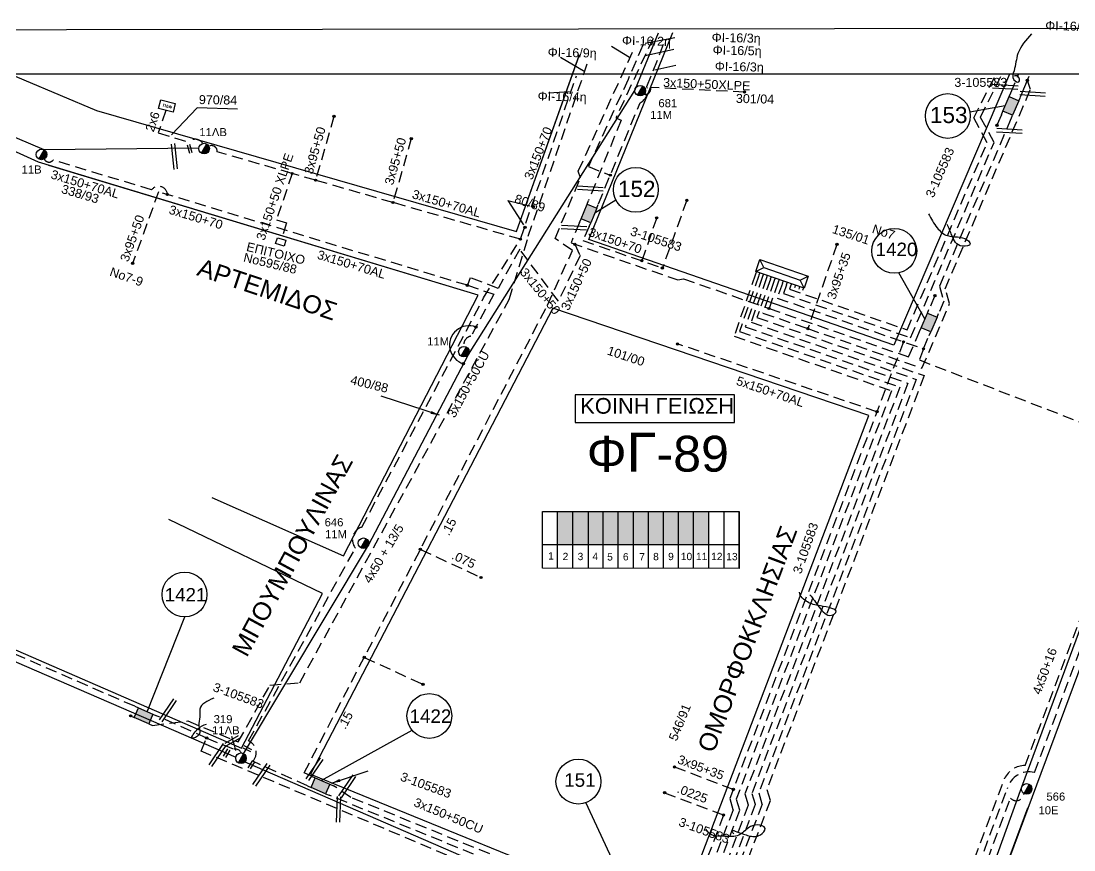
# Model space of a CAD drawing. Header units: millimetres. Extents: x -2590 to -1162, y 240 to 778.
# Drawn here: x -1652.4 to -1534.9, y 671.7 to 764.1 of the extents above; entities that cross this region are included whole.
import ezdxf
from ezdxf.enums import TextEntityAlignment as Align
from ezdxf.lldxf.tags import DXFTag

# ---------------------------------------------------------------- set-up
doc = ezdxf.new("R2010")
doc.units = ezdxf.units.MM
doc.linetypes.add('DASHED', pattern=[19.05, 12.7, -6.35])
for name, color, linetype in [('2x6', 7, 'SYN_LINE'), ('3x150+50', 7, 'Continuous'), ('3x150+50 XLPE', 7, 'SYN_LINE'), ('3x150+70', 7, 'Continuous'), ('3x95+35', 7, 'Continuous'), ('3x95+50', 7, 'Continuous'), ('4x50 + 13_5', 7, 'SYN_LINE'), ('4x50+16', 7, 'Continuous'), ('5x150+70AL', 7, 'Continuous'), ('Link Box 4 Διευθύνσεων', 7, 'Continuous'), ('Pillar OTE', 7, 'Continuous'), ('Pillar Δημοτικού Φωτισμού', 7, 'Continuous'), ('TEXT ΚΑΛΩΔΙΩΝ', 7, 'Continuous'), ('Άγνωστα', 7, 'Continuous'), ('ΑΓΝΩΣΤΟ ΥΠΟΓΕΙΟ ΚΑΛΩΔΙΟ', 7, 'DASHED'), ('Γυμνά εναέρια ΧΤ (3Φ) 4x50AL', 7, 'Continuous'), ('Επιγραφές - Σχήματα', 7, 'Continuous'), ('Επιτοίχιο Κουτί', 7, 'Continuous'), ('Καλώδια ΧΤ   3x150AL+50CU', 7, 'DASHED'), ('Μηχανική τομή', 7, 'Continuous'), ('ΠΙΝΑΚΙΔΑ', 7, 'Continuous'), ('Στύλος ΦΜ', 7, 'Continuous'), ('Στύλος ΦΜ @ 1', 7, 'Continuous'), ('Συνδέσεις', 7, 'Continuous'), ('Τομή', 7, 'Continuous'), ('ΥΠΟΒΑΘΡΟ ΔΕΗ', 7, 'Continuous'), ('Υποσταθμός πόλεως', 7, 'Continuous'), ('Υπόβαθρο ΔΕΗ', 7, 'Continuous'), ('Υπόγεια Καλώδια Δικτύου ΧΤ   .075', 7, 'DASHED'), ('Υπόγεια Καλώδια Δικτύου ΧΤ   .15', 7, 'DASHED'), ('Υπόγεια καλώδια Παροχών ΧΤ   .0225', 7, 'DASHED'), ('ΦΥΣΙΚΟ ΑΕΡΙΟ', 7, 'NATURAL_GAS_SUPPLY')]:
    doc.layers.add(name, color=color, linetype=linetype)
doc.styles.add('arial', font='ARIAL.TTF')
doc.styles.get("Standard").update_dxf_attribs({"font": 'ARIAL.TTF'})
tags = doc.linetypes.add('NATURAL_GAS_SUPPLY', pattern='A,12.7,-5.08,["ΦΑ",Standard,S=2.54,R=0,X=-2.54,Y=-1.27],-5.08', length=22.86).pattern_tags.tags
tags[6] = DXFTag(74, 10)
doc.linetypes.add('SYN_LINE', pattern='A,0.5,-0.0001,["/\\/\\/\\/",Standard,S=0.1,R=0,X=0,Y=-0.05],-0.25', length=0.7501)
doc.dimstyles.new('ISO-25', dxfattribs={"dimtxt": 2.5, "dimasz": 2.5, "dimexe": 1.25, "dimexo": 0.625, "dimtad": 1, "dimtxsty": 'Standard', "dimcen": 2.5, "dimadec": 0, "dimazin": 0, "dimtfac": 1, "dimtmove": 0, "dimatfit": 3, "dimfxl": 1, "dimarcsym": 0})

# ---------------------------------------------------------------- blocks, each defined once
blk = doc.blocks.new('ΥΠΑΡΧΩΝ ΤΣΙΜΕΝΤΕΝΙΟΣ ΣΤΥΛΟΣ')
at = {"layer": 'Στύλος ΦΜ'}
blk.add_hatch(color=256, dxfattribs=at).paths.add_polyline_path([(-1.29, -2.28, 0.574793), (2.62, 0, 0.268822), (1.3, 2.27)])
blk.add_line((-1.29, -2.28), (1.3, 2.27), dxfattribs=at)
blk.add_circle((0, 0), 2.62, dxfattribs=at)
at = {"layer": 'Στύλος ΦΜ', "flags": 4}
for tag, p in [('ΑΡΙΘΜΟΣ', (-4.68, 8.05)), ('ΤΥΠΟΣ', (-4.91, 3.03))]:
    blk.add_attdef(tag, p, '', height=4, dxfattribs=at)
blk = doc.blocks.new('ΥΠΟΣΤΑΘΜΟΣ ΠΟΛΕΩΣ 13 ΑΝΑΧΩΡΗΣΕΩΝ')
at = {"layer": 'Υποσταθμός πόλεως', "ltscale": 40}
for p, q in [((-11.12, -2.82), (-11.12, -4)), ((-9.53, -2.82), (-9.53, -4)), ((-7.77, -2.82), (-7.77, -4)), ((-5.99, -2.82), (-5.99, -4)), ((-4.14, -2.82), (-4.14, -4)), ((-2.3, -2.82), (-2.3, -4)), ((-0.43, -2.82), (-0.43, -4)), ((1.54, -2.82), (1.54, -4)), ((3.43, -2.82), (3.43, -4)), ((5.39, -2.82), (5.39, -4)), ((7.32, -2.82), (7.32, -4)), ((9.32, -2.82), (9.32, -4)), ((11.11, -2.82), (11.11, -4))]:
    blk.add_line(p, q, dxfattribs=at)
blk.add_lwpolyline([(-11.43, 2.82), (11.43, 2.82), (11.43, -2.82), (-11.43, -2.82)], close=True, dxfattribs=at)
for points in [[(-8.62, 0), (-11.43, 2.82)], [(-11.43, -2.82), (-8.62, 0)], [(-8.62, 0), (8.62, 0)], [(8.62, 0), (11.43, 2.82)], [(11.43, -2.82), (8.62, 0)]]:
    blk.add_lwpolyline(points, dxfattribs=at)
at = {"layer": 'Υποσταθμός πόλεως', "linetype": 'SYN_LINE', "ltscale": 40, "flags": 1}
for tag, p in [('ΜΕΤΑΣΧΗΜΑΤΙΣΜΟΣ', (12.22, 1.68)), ('ΙΣΧΥΣ', (12.2, -1.11)), ('ΑΡΙΘΜΟΣ', (12.32, -3.83))]:
    blk.add_attdef(tag, p, '', height=1.8, dxfattribs=at)
blk = doc.blocks.new('LINK BOX 4 ΑΝΑΧΩΡΗΣΕΩΝ')
at = {"layer": 'Link Box 4 Διευθύνσεων', "ltscale": 40}
blk.add_hatch(color=256, dxfattribs=at).paths.add_polyline_path([(-3.54, 0), (-3.54, -4.67), (3.54, -4.67), (3.54, 0)])
for p, q in [((-3.54, 0), (-5.33, 0)), ((5.33, 0), (3.54, 0)), ((-3.54, -4.67), (-5.33, -4.67)), ((5.33, -4.67), (3.54, -4.67))]:
    blk.add_line(p, q, dxfattribs=at)
blk.add_lwpolyline([(-3.54, -4.67), (-3.54, 0), (3.54, 0), (3.54, -4.67)], close=True, dxfattribs=at)
blk = doc.blocks.new('_ΣΥΝΔΕΣΗ')
at = {"layer": 'Συνδέσεις', "linetype": 'SYN_LINE', "ltscale": 40}
blk.add_hatch(color=256, dxfattribs=at).paths.add_polyline_path([(0.5, -0.01, 1), (-0.5, -0.01, 1)])
at = {"layer": 'Συνδέσεις'}
blk.add_circle((0, -0.01), 0.5, dxfattribs=at)
blk = doc.blocks.new('ΕΠΙΤΟΙΧΙΟ ΚΟΥΤΙ')
at = {"layer": 'Επιτοίχιο Κουτί', "ltscale": 40}
blk.add_lwpolyline([(-2.06, 1.35), (1.86, 1.35), (1.86, -1.39), (-2.06, -1.39)], close=True, dxfattribs=at)
blk = doc.blocks.new('PILLAR ΔΗΜΟΤΙΚΟΥ ΦΩΤΙΣΜΟΥ')
at = {"layer": 'Pillar Δημοτικού Φωτισμού', "ltscale": 40}
for p, q in [((-3.64, 2), (3.07, 2)), ((-3.64, -2), (-3.64, 2)), ((3.07, 2), (3.07, -2)), ((3.07, -2), (-3.64, -2))]:
    blk.add_line(p, q, dxfattribs=at)
at = {"layer": 'Pillar Δημοτικού Φωτισμού', "insert": (-2.13, 0.69), "char_height": 1.3575, "width": 109.961, "attachment_point": 1}
blk.add_mtext('{\\fArial|b1|i0|c161|p34;ΠΔΦ}', dxfattribs=at)
blk = doc.blocks.new('ΤΟΜΗ')
at = {"layer": 'Τομή', "ltscale": 40}
for p, q in [((-0.03, -1.92), (-11.4, -1.92)), ((-0.03, -3.42), (-11.4, -3.42))]:
    blk.add_line(p, q, dxfattribs=at)
blk = doc.blocks.new('ΜΗΧΑΝΙΚΗ ΤΟΜΗ')
at = {"layer": 'Μηχανική τομή', "ltscale": 40}
for p, q in [((0, 0.76), (-3.79, 0.76)), ((0, -0.34), (-3.79, -0.34))]:
    blk.add_line(p, q, dxfattribs=at)
blk = doc.blocks.new('τομή_')
at = {"layer": 'Επιγραφές - Σχήματα'}
for p, q in [((-1.29, -0.22), (0.13, 0.75)), ((-1.08, -0.46), (0.34, 0.51)), ((-0.66, 0.62), (-0.29, -0.37))]:
    blk.add_line(p, q, dxfattribs=at)

msp = doc.modelspace()

# ---------------------------------------------------------------- hatches: boundary and pattern name
at = {"layer": 'Καλώδια ΧΤ   3x150AL+50CU', "lineweight": -3, "ltscale": 0.2}
h = msp.add_hatch(color=6, dxfattribs=at)
h.dxf.hatch_style = 1
h.paths.add_polyline_path([(-1590.78, 709.42), (-1592.5, 709.42), (-1592.5, 705.74), (-1590.78, 705.73)])
h = msp.add_hatch(color=1, dxfattribs=at)
h.dxf.hatch_style = 1
h.paths.add_polyline_path([(-1590.78, 705.73), (-1589.06, 705.73), (-1589.06, 709.42), (-1590.78, 709.42)])
h = msp.add_hatch(color=62, dxfattribs=at)
h.dxf.hatch_style = 1
h.paths.add_polyline_path([(-1587.42, 709.42), (-1589.06, 709.42), (-1589.06, 705.73), (-1587.42, 705.73)])
h = msp.add_hatch(color=2, dxfattribs=at)
h.dxf.hatch_style = 1
h.paths.add_polyline_path([(-1587.42, 705.73), (-1585.72, 705.73), (-1585.72, 709.42), (-1587.42, 709.42)])
h = msp.add_hatch(color=30, dxfattribs=at)
h.dxf.hatch_style = 1
h.paths.add_polyline_path([(-1585.72, 705.73), (-1584.02, 705.73), (-1584.02, 709.42), (-1585.72, 709.42)])
h = msp.add_hatch(color=5, dxfattribs=at)
h.dxf.hatch_style = 1
h.paths.add_polyline_path([(-1582.36, 705.73), (-1582.36, 709.42), (-1584.02, 709.42), (-1584.02, 705.73)])
h = msp.add_hatch(color=151, dxfattribs=at)
h.dxf.hatch_style = 1
h.paths.add_polyline_path([(-1580.66, 709.42), (-1582.36, 709.42), (-1582.36, 705.73), (-1580.66, 705.72)])
h = msp.add_hatch(color=173, dxfattribs=at)
h.dxf.hatch_style = 1
h.paths.add_polyline_path([(-1578.97, 709.41), (-1580.66, 709.41), (-1580.66, 705.72), (-1578.97, 705.72)])
h = msp.add_hatch(color=85, dxfattribs=at)
h.dxf.hatch_style = 1
h.paths.add_polyline_path([(-1577.3, 709.41), (-1578.99, 709.41), (-1578.99, 705.72), (-1577.3, 705.72)])
h = msp.add_hatch(color=27, dxfattribs=at)
h.dxf.hatch_style = 1
h.paths.add_polyline_path([(-1575.61, 709.41), (-1577.31, 709.41), (-1577.31, 705.72), (-1575.61, 705.72)])

# ---------------------------------------------------------------- linework, layer by layer
at = {"layer": '2x6', "color": 30, "linetype": 'DASHED', "lineweight": -3, "ltscale": 0.1}
msp.add_lwpolyline([(-1636.22, 754.16), (-1637.05, 751.65), (-1633.65, 750.61, -0.510777), (-1632.09, 750.47, 21.55389)], format="xyb", dxfattribs=at)
at = {"layer": '3x150+50', "color": 133, "linetype": 'DASHED', "lineweight": -3, "ltscale": 0.1}
msp.add_lwpolyline([(-1637.7, 685.56), (-1633.75, 686.05), (-1628.14, 683.71), (-1624.59, 690.04), (-1621.26, 690.31), (-1597.88, 733.08), (-1595.76, 740.12), (-1589.18, 759.37)], dxfattribs=at)
at = {"layer": '3x150+50', "color": 6, "linetype": 'DASHED', "lineweight": -3, "ltscale": 0.1}
msp.add_lwpolyline([(-1590.57, 739.23), (-1589.99, 737.98), (-1592.4, 732.87), (-1596.71, 738.67), (-1599.14, 734.31), (-1602.25, 735.49), (-1602.56, 734.65)], dxfattribs=at)
at = {"layer": '3x150+50', "color": 1, "linetype": 'DASHED', "lineweight": -3, "ltscale": 0.1}
msp.add_lwpolyline([(-1570.03, 735.76), (-1572.2, 729.5), (-1554.31, 723.3), (-1571.58, 677.92), (-1571.21, 676.66), (-1578.29, 658.07), (-1587.18, 661.86), (-1587.46, 662.69), (-1589.48, 663.46, -0.201614), (-1590.8, 665.15), (-1632.27, 682.69), (-1632.27, 682.69), (-1631.64, 684.15), (-1637.24, 686.63)], format="xyb", dxfattribs=at)
at = {"layer": '3x150+50 XLPE', "color": 6, "linetype": 'DASHED', "lineweight": -3, "ltscale": 0.1}
msp.add_lwpolyline([(-1571.63, 756.21), (-1582.11, 756.71, -0.554984), (-1582.84, 755.97, 18.142772)], format="xyb", dxfattribs=at)
at = {"layer": '3x150+50 XLPE', "color": 30, "linetype": 'DASHED', "lineweight": -3, "ltscale": 0.1}
msp.add_lwpolyline([(-1622.11, 747.13), (-1623.87, 741.95), (-1622.74, 741.61), (-1623.28, 739.82)], dxfattribs=at)
at = {"layer": '3x150+70', "color": 30, "linetype": 'DASHED', "lineweight": -3, "ltscale": 0.1}
for points in [[(-1596.64, 739.79), (-1590.4, 758.03)], [(-1619.5, 746.37), (-1622.11, 747.13)], [(-1610.87, 743.89), (-1619.5, 746.37)], [(-1596.64, 739.79), (-1610.87, 743.89)]]:
    msp.add_lwpolyline(points, dxfattribs=at)
for points in [[(-1622.11, 747.13), (-1630.47, 749.53, 0.580002), (-1631.41, 750.17)], [(-1620.41, 678.82), (-1626.51, 681.55, 0.51447), (-1626.98, 683.83), (-1615.06, 705.34, -0.533242), (-1614.32, 707.68), (-1600.75, 733.24), (-1596.64, 739.79)]]:
    msp.add_lwpolyline(points, format="xyb", dxfattribs=at)
at = {"layer": '3x150+70', "color": 6, "linetype": 'DASHED', "lineweight": -3, "ltscale": 0.1}
for points in [[(-1636.03, 744.78, 0.695143), (-1637.79, 745.3), (-1648.79, 748.62, -0.58505), (-1649.77, 748.75)], [(-1602.56, 734.65), (-1599.61, 733.67), (-1602.16, 728.97, 0.464943), (-1602.91, 727.84, 3.874939)]]:
    msp.add_lwpolyline(points, format="xyb", dxfattribs=at)
for points in [[(-1602.56, 734.65), (-1637.03, 745.08)], [(-1588.96, 741.22), (-1589.67, 739.66), (-1580.79, 736.58)]]:
    msp.add_lwpolyline(points, dxfattribs=at)
at = {"layer": '3x95+35', "color": 173, "linetype": 'DASHED', "lineweight": -3, "ltscale": 0.1}
msp.add_lwpolyline([(-1561.32, 739.22), (-1564.57, 729.82)], dxfattribs=at)
at = {"layer": '3x95+35', "color": 151, "linetype": 'DASHED', "lineweight": -3, "ltscale": 0.1}
msp.add_lwpolyline([(-1579.45, 680.93), (-1572.88, 678.43)], dxfattribs=at)
at = {"layer": '3x95+50', "color": 30, "linetype": 'DASHED', "lineweight": -3, "ltscale": 0.1}
for points in [[(-1617.45, 753.49), (-1619.5, 746.37)], [(-1608.82, 751.01), (-1610.87, 743.89)]]:
    msp.add_lwpolyline(points, dxfattribs=at)
at = {"layer": '3x95+50', "color": 6, "linetype": 'DASHED', "lineweight": -3, "ltscale": 0.1}
msp.add_lwpolyline([(-1637.03, 745.08), (-1639.91, 737.1), (-1639.91, 737.1)], dxfattribs=at)
at = {"layer": '4x50 + 13_5', "color": 6, "linetype": 'Continuous', "lineweight": -3}
for points in [[(-1583.87, 756.4), (-1581.22, 762.81)], [(-1627.53, 682.4), (-1613.61, 705.65), (-1602.45, 726.93), (-1583.87, 756.4)]]:
    msp.add_lwpolyline(points, dxfattribs=at)
at = {"layer": '4x50+16', "color": 5, "lineweight": -3}
msp.add_lwpolyline([(-1632.52, 749.94), (-1649.78, 749.76), (-1674.61, 760.29)], dxfattribs=at)
at = {"layer": '4x50+16', "color": 133, "lineweight": -3}
msp.add_lwpolyline([(-1735.71, 728.75), (-1702.19, 713.91), (-1668.18, 699.23), (-1628.39, 682.03)], dxfattribs=at)
at = {"layer": '4x50+16', "color": 2, "lineweight": -3, "ltscale": 0.1}
msp.add_lwpolyline([(-1549.93, 653.1), (-1540.7, 678.69), (-1527.28, 714.93)], dxfattribs=at)
at = {"layer": '5x150+70AL', "color": 151, "linetype": 'DASHED', "lineweight": -3, "ltscale": 0.1}
msp.add_lwpolyline([(-1556.86, 720.54), (-1579.11, 728.11)], dxfattribs=at)
at = {"layer": 'Pillar OTE', "lineweight": -3, "ltscale": 40}
for points in [[(-1594.17, 703.1), (-1594.17, 709.42), (-1572.22, 709.41), (-1572.23, 703.07), (-1594.17, 703.1)], [(-1592.5, 703.09), (-1592.5, 709.42)], [(-1590.78, 703.09), (-1590.78, 709.42)], [(-1589.06, 703.09), (-1589.06, 709.42)], [(-1587.42, 703.09), (-1587.42, 709.42)], [(-1585.72, 703.09), (-1585.72, 709.42)], [(-1584.02, 703.09), (-1584.02, 709.42)], [(-1582.36, 703.08), (-1582.36, 709.42)], [(-1580.66, 703.08), (-1580.66, 709.42)], [(-1578.99, 703.08), (-1578.99, 709.41)], [(-1577.31, 703.08), (-1577.31, 709.41)], [(-1575.61, 703.08), (-1575.61, 709.41)], [(-1573.92, 703.08), (-1573.92, 709.41)], [(-1572.23, 703.07), (-1572.22, 709.41)], [(-1594.17, 705.74), (-1572.23, 705.72)]]:
    msp.add_lwpolyline(points, dxfattribs=at)
at = {"layer": 'ΑΓΝΩΣΤΟ ΥΠΟΓΕΙΟ ΚΑΛΩΔΙΟ', "color": 151, "lineweight": -3, "ltscale": 0.1}
for points in [[(-1582.99, 761.43), (-1584.62, 757.62), (-1589.06, 747.9), (-1586.61, 746.94)], [(-1541.9, 753.21), (-1549.89, 734.54), (-1549.39, 732.88), (-1549.98, 731.5)], [(-1567.41, 734.86), (-1567.98, 733.23), (-1551.66, 727.57), (-1551.03, 729.05)], [(-1550.39, 733.5), (-1551.05, 731.96)], [(-1553.9, 728.34), (-1573.28, 677.39), (-1572.91, 676.14), (-1578.27, 662.05), (-1580.22, 660.47), (-1582.25, 661.35)], [(-1573.98, 675.55), (-1578.9, 662.6), (-1615.55, 677.53), (-1617.5, 678.83)]]:
    msp.add_lwpolyline(points, dxfattribs=at)
at = {"layer": 'ΑΓΝΩΣΤΟ ΥΠΟΓΕΙΟ ΚΑΛΩΔΙΟ', "color": 173, "lineweight": -3, "ltscale": 0.1}
for points in [[(-1581.84, 762.18), (-1585.99, 753.34), (-1585.41, 753.06), (-1589.03, 744.13)], [(-1564.57, 729.82), (-1551.83, 725.4), (-1548.74, 732.61), (-1549.24, 734.26), (-1539.72, 756.51), (-1540.06, 757.5)], [(-1568.32, 735.17), (-1569.57, 731.56), (-1564.57, 729.82)]]:
    msp.add_lwpolyline(points, dxfattribs=at)
at = {"layer": 'ΑΓΝΩΣΤΟ ΥΠΟΓΕΙΟ ΚΑΛΩΔΙΟ', "color": 151, "lineweight": -3, "ltscale": 0.1}
for points in [[(-1587.93, 743.73), (-1583.29, 755.02, 0.376354), (-1582.52, 756.82), (-1580.52, 761.92)], [(-1551.66, 727.57), (-1552.12, 726.33), (-1530.22, 717.86, 0.250895), (-1526.3, 712.9), (-1524.55, 712.2)]]:
    msp.add_lwpolyline(points, format="xyb", dxfattribs=at)
at = {"layer": 'ΑΓΝΩΣΤΟ ΥΠΟΓΕΙΟ ΚΑΛΩΔΙΟ', "color": 27, "lineweight": -3, "ltscale": 0.1}
msp.add_lwpolyline([(-1566.96, 734.7), (-1567.3, 733.73), (-1553.1, 728.81), (-1543.78, 750.58), (-1545.3, 753.41), (-1542.89, 758.19)], dxfattribs=at)
at = {"layer": 'ΑΓΝΩΣΤΟ ΥΠΟΓΕΙΟ ΚΑΛΩΔΙΟ', "color": 85, "lineweight": -3, "ltscale": 0.1}
msp.add_lwpolyline([(-1566.5, 734.54), (-1566.61, 734.23), (-1553.49, 729.68), (-1544.56, 750.54), (-1546.05, 753.32), (-1543.58, 758.19)], dxfattribs=at)
at = {"layer": 'ΑΓΝΩΣΤΟ ΥΠΟΓΕΙΟ ΚΑΛΩΔΙΟ', "color": 62, "lineweight": -3, "ltscale": 0.1}
for points in [[(-1541.92, 756.12), (-1541.04, 758.19)], [(-1585.43, 662.73), (-1586.65, 663.26), (-1585.98, 664.73), (-1617.97, 677.76)]]:
    msp.add_lwpolyline(points, dxfattribs=at)
at = {"layer": 'ΑΓΝΩΣΤΟ ΥΠΟΓΕΙΟ ΚΑΛΩΔΙΟ', "color": 173, "linetype": 'DASHED', "lineweight": -3, "ltscale": 0.2}
msp.add_lwpolyline([(-1540.85, 755.66), (-1539.77, 758.19)], dxfattribs=at)
at = {"layer": 'ΑΓΝΩΣΤΟ ΥΠΟΓΕΙΟ ΚΑΛΩΔΙΟ', "color": 7, "lineweight": -3, "ltscale": 0.1}
msp.add_lwpolyline([(-1542.97, 753.67), (-1543.47, 752.49)], dxfattribs=at)
at = {"layer": 'ΑΓΝΩΣΤΟ ΥΠΟΓΕΙΟ ΚΑΛΩΔΙΟ', "color": 6, "lineweight": -3, "ltscale": 0.1}
for points in [[(-1578.07, 744.14), (-1580.79, 736.58)], [(-1590.04, 741.66), (-1590.99, 739.38), (-1579.07, 735.25), (-1578.45, 735.38), (-1568.9, 732.06)], [(-1581.43, 742.18), (-1583.1, 737.38)], [(-1567.88, 735.02), (-1568.9, 732.06), (-1553.32, 726.66), (-1552.1, 729.51)]]:
    msp.add_lwpolyline(points, dxfattribs=at)
at = {"layer": 'ΑΓΝΩΣΤΟ ΥΠΟΓΕΙΟ ΚΑΛΩΔΙΟ', "color": 62, "lineweight": -3, "ltscale": 0.1}
msp.add_lwpolyline([(-1570.4, 735.89), (-1572.8, 728.97), (-1555.23, 722.88), (-1572.55, 677.34), (-1572.18, 676.08), (-1578.63, 659.14), (-1585.78, 662.24, -0.883872), (-1585.43, 662.73)], format="xyb", dxfattribs=at)
at = {"layer": 'ΑΓΝΩΣΤΟ ΥΠΟΓΕΙΟ ΚΑΛΩΔΙΟ', "color": 2, "lineweight": -3, "ltscale": 0.1}
msp.add_lwpolyline([(-1569.61, 735.62), (-1571.55, 730.02), (-1553.4, 723.73), (-1570.81, 677.98), (-1570.44, 676.72), (-1576.37, 661.12), (-1551.8, 650.97), (-1541.96, 677.44, 0.652477), (-1540.44, 677.96)], format="xyb", dxfattribs=at)
at = {"layer": 'ΑΓΝΩΣΤΟ ΥΠΟΓΕΙΟ ΚΑΛΩΔΙΟ', "color": 30, "linetype": 'DASHED', "lineweight": -3, "ltscale": 0.1}
msp.add_lwpolyline([(-1569.19, 735.47), (-1570.9, 730.53), (-1552.49, 724.15), (-1570.04, 678.04), (-1569.67, 676.78), (-1575.48, 661.51), (-1552.21, 651.9), (-1542.32, 678.49, -0.408275), (-1539.27, 680.31), (-1529.23, 707.3), (-1527.8, 706.76)], format="xyb", dxfattribs=at)
at = {"layer": 'ΑΓΝΩΣΤΟ ΥΠΟΓΕΙΟ ΚΑΛΩΔΙΟ', "color": 5, "lineweight": -3, "ltscale": 0.1}
msp.add_lwpolyline([(-1568.75, 735.32), (-1570.24, 731.05), (-1551.58, 724.58), (-1569.14, 678.42), (-1568.77, 677.16), (-1574.58, 661.9), (-1552.61, 652.82), (-1542.62, 679.62, -0.298384), (-1540.32, 681.07), (-1529.9, 708.8), (-1527.39, 707.85)], format="xyb", dxfattribs=at)
at = {"layer": 'ΑΓΝΩΣΤΟ ΥΠΟΓΕΙΟ ΚΑΛΩΔΙΟ', "color": 133, "lineweight": -3, "ltscale": 0.1}
msp.add_lwpolyline([(-1639.68, 687.69), (-1666.26, 699.25, 0.475544), (-1667.41, 700.07)], format="xyb", dxfattribs=at)
at = {"layer": 'ΑΓΝΩΣΤΟ ΥΠΟΓΕΙΟ ΚΑΛΩΔΙΟ', "color": 1, "lineweight": -3, "ltscale": 0.1}
msp.add_lwpolyline([(-1631.64, 684.15), (-1628.57, 682.89, -0.331603), (-1627.76, 682.47, 19.891525)], format="xyb", dxfattribs=at)
at = {"layer": 'Γυμνά εναέρια ΧΤ (3Φ) 4x50AL', "color": 62, "lineweight": -3}
msp.add_lwpolyline([(-1627.38, 681.5), (-1589.56, 665.1)], dxfattribs=at)
at = {"layer": 'Επιγραφές - Σχήματα', "color": 173, "lineweight": -3}
msp.add_lwpolyline([(-1590.52, 719.33), (-1572.76, 719.33), (-1572.76, 722.42), (-1590.52, 722.42)], close=True, dxfattribs=at)
at = {"layer": 'ΠΙΝΑΚΙΔΑ', "linetype": 'Continuous', "lineweight": -3, "ltscale": 0.1}
msp.add_lwpolyline([(-1161.6, 241.57), (-2590.11, 239.72), (-2590.12, 761.97), (-1161.61, 763.82)], close=True, dxfattribs=at)
at = {"layer": 'ΠΙΝΑΚΙΔΑ', "linetype": 'Continuous', "lineweight": -3}
msp.add_lwpolyline([(-2586.4, 249.27), (-1235.78, 249.27), (-1235.78, 758.19), (-2586.4, 758.19)], close=True, dxfattribs=at)
at = {"layer": 'ΥΠΟΒΑΘΡΟ ΔΕΗ', "lineweight": -3}
for points in [[(-1542.05, 758.19), (-1554.98, 727.98), (-1589.01, 739.78), (-1579.62, 762.86)], [(-1631.07, 710.98), (-1616.4, 704.46), (-1601.37, 733.56), (-1650.43, 748.39), (-1677.6, 760.74)], [(-1660.19, 761.01), (-1643.94, 754.14), (-1597.07, 740.64), (-1590.06, 760.38)], [(-1597.07, 740.64), (-1590.05, 760.41)], [(-1717.32, 758.19), (-1735.34, 729.79), (-1627.77, 683.01), (-1618.72, 700.27)], [(-1601.37, 733.56), (-1649.26, 748.03)], [(-1618.72, 700.27), (-1635.86, 708.51)], [(-1490.64, 621.75), (-1467.66, 683.42), (-1528.82, 706.4), (-1550.25, 648.77), (-1490.64, 621.75)], [(-1628.6, 683.35), (-1628.43, 682.74)]]:
    msp.add_lwpolyline(points, dxfattribs=at)
at = {"layer": 'ΥΠΟΒΑΘΡΟ ΔΕΗ', "lineweight": -3, "ltscale": 0.1}
for points in [[(-1628.2, 754.3), (-1632.71, 754.44), (-1635.57, 751.43)], [(-1598.05, 744.11), (-1596.31, 741.4)], [(-1598.05, 744.11), (-1595.6, 743.52)], [(-1550.25, 648.77), (-1540, 676.35)]]:
    msp.add_lwpolyline(points, dxfattribs=at)
at = {"layer": 'ΥΠΟΒΑΘΡΟ ΔΕΗ', "lineweight": -3}
msp.add_lwpolyline([(-1593.01, 732.1), (-1620.06, 680.12), (-1581.56, 664.44, 0.232735), (-1578.12, 666.63), (-1557.77, 720.12), (-1593.01, 732.1)], format="xyb", dxfattribs=at)
at = {"layer": 'ΥΠΟΒΑΘΡΟ ΔΕΗ', "lineweight": -3, "ltscale": 0.1}
msp.add_arc((-1602.39, 727.98), 2.16, 68.7686, 253.7316, dxfattribs=at)
at = {"layer": 'ΥΠΟΒΑΘΡΟ ΔΕΗ', "linetype": 'Continuous', "ltscale": 0.1}
msp.add_spline([(-1539.61, 762.72), (-1541.12, 760.5), (-1541.56, 758.57), (-1541.57, 757.59), (-1541.01, 757.35), (-1541.12, 757.98), (-1541.54, 757.97)], degree=3, dxfattribs=at)
at = {"layer": 'ΥΠΟΒΑΘΡΟ ΔΕΗ', "lineweight": -3, "ltscale": 0.1}
for points in [[(-1551.09, 742.63), (-1550.13, 741.07), (-1548.99, 740.19), (-1546.76, 739.69), (-1546.45, 739.29), (-1547.32, 739.01), (-1548.49, 740.22), (-1548.99, 741.44)], [(-1564.33, 700.14), (-1563.29, 698.76), (-1561.93, 697.85), (-1561.44, 698.15), (-1563.15, 698.89), (-1564.61, 699.33), (-1565.49, 700.42), (-1565.49, 700.43)], [(-1572.84, 673.45), (-1573.04, 673.81), (-1572.48, 673.7), (-1571.15, 673.25), (-1569.86, 673.34), (-1569.34, 674.07), (-1570.21, 674.46), (-1571.2, 674.12), (-1572.28, 673.3), (-1573.84, 673.18), (-1575.66, 673.6), (-1575.92, 673.97)]]:
    msp.add_spline(points, degree=3, dxfattribs=at)
at = {"layer": 'ΥΠΟΒΑΘΡΟ ΔΕΗ', "lineweight": -3}
msp.add_spline([(-1630.87, 688.59), (-1632.41, 687.38), (-1632.41, 686.51), (-1632.53, 685.54), (-1632.5, 684.53), (-1633.26, 684.14), (-1632.66, 685.14), (-1631.68, 685.7)], degree=3, dxfattribs=at)
at = {"layer": 'Υπόβαθρο ΔΕΗ', "lineweight": -3}
for points in [[(-1542.54, 754.67), (-1546.49, 753.98)], [(-1588.34, 742.74), (-1586, 744.2)], [(-1551.5, 730.92), (-1554.42, 736.04)], [(-1638.28, 687.08), (-1634.07, 697.66)], [(-1618.87, 679.43), (-1608.73, 685.03)], [(-1582.79, 662.86), (-1589.33, 676.94)]]:
    msp.add_lwpolyline(points, dxfattribs=at)
for centre in [(-1548.95, 753.54), (-1583.76, 745.31), (-1554.92, 738.49), (-1634.12, 700.16), (-1606.8, 686.61), (-1590.17, 679.29)]:
    msp.add_circle(centre, 2.5, dxfattribs=at)
at = {"layer": 'Υπόγεια Καλώδια Δικτύου ΧΤ   .075', "color": 27, "lineweight": -3, "ltscale": 0.1}
msp.add_lwpolyline([(-1607.8, 705.19), (-1601.04, 702.06)], dxfattribs=at)
at = {"layer": 'Υπόγεια Καλώδια Δικτύου ΧΤ   .15', "color": 27, "lineweight": -3, "ltscale": 0.1}
for points in [[(-1619.95, 679.89), (-1620.78, 680.25), (-1593.63, 732.42), (-1590.83, 738.54), (-1592.78, 739.86), (-1589.93, 746.65), (-1590.18, 747.38), (-1583.9, 761.19)], [(-1614.07, 693.15), (-1607.5, 690.13)]]:
    msp.add_lwpolyline(points, dxfattribs=at)
at = {"layer": 'Υπόγεια καλώδια Παροχών ΧΤ   .0225', "color": 151, "lineweight": -3, "ltscale": 0.1}
msp.add_lwpolyline([(-1580.55, 678.05), (-1573.98, 675.55)], dxfattribs=at)

# ---------------------------------------------------------------- block references
at = {"layer": 'Link Box 4 Διευθύνσεων', "lineweight": -3}
for p, xscale, yscale, zscale, rotation in [((-1541.37, 754.43), 0.2499999999999998, 0.2499999999999998, 0.2499999999999998, 246.8320351366352), ((-1588.46, 742.45), 0.2499999999999997, 0.2499999999999997, 0.2499999999999997, 247.7741930284236), ((-1550.5, 730.27), 0.2499999999999998, 0.2499999999999998, 0.2499999999999998, 246.8320351366352), ((-1638.92, 686.09), 0.2499999999999998, 0.2499999999999998, 0.2499999999999998, 156.4964383735716), ((-1619.19, 678.29), 0.2499999999999998, 0.2499999999999998, 0.2499999999999998, 156.4964383735716)]:
    msp.add_blockref('LINK BOX 4 ΑΝΑΧΩΡΗΣΕΩΝ', p, dxfattribs=dict(at, xscale=xscale, yscale=yscale, zscale=zscale, rotation=rotation))
at = {"layer": 'Επιγραφές - Σχήματα', "rotation": 355.5224068766608}
msp.add_blockref('τομή_', (-1628.28, 683.7), dxfattribs=at)
at = {"layer": 'Επιτοίχιο Κουτί', "color": 1, "lineweight": -3, "ltscale": 0.1, "xscale": 0.25, "yscale": 0.25, "zscale": 0.25, "rotation": 343.1867423375509}
msp.add_blockref('ΕΠΙΤΟΙΧΙΟ ΚΟΥΤΙ', (-1623.36, 739.49), dxfattribs=at)
at = {"layer": 'Μηχανική τομή', "lineweight": -3, "xscale": 0.2499999999999677, "yscale": 0.2499999999999677, "zscale": 0.2499999999999677}
for p, rotation in [((-1633.64, 750.36), 105.9971589860587), ((-1629.15, 682.84), 58.76935949862351), ((-1626.7, 682.68), 333.590786329373), ((-1626.39, 681.55), 58.76935949862351)]:
    msp.add_blockref('ΜΗΧΑΝΙΚΗ ΤΟΜΗ', p, dxfattribs=dict(at, rotation=rotation))
at = {"layer": 'Στύλος ΦΜ @ 1', "lineweight": -3, "ltscale": 40}
ref = msp.add_blockref('ΥΠΑΡΧΩΝ ΤΣΙΜΕΝΤΕΝΙΟΣ ΣΤΥΛΟΣ', (-1583.28, 756.36), dxfattribs=dict(at, xscale=0.225, yscale=0.225, zscale=0.225))
ref.add_attrib('ΤΥΠΟΣ', '11Μ', dxfattribs={"layer": 'Στύλος ΦΜ', "height": 0.9, "flags": 4}).set_placement((-1582.16, 752.94), align=Align.BOTTOM_LEFT)
ref.add_attrib('ΑΡΙΘΜΟΣ', '681', (-1581.24, 754.52), dxfattribs={"layer": 'Στύλος ΦΜ', "height": 0.9, "flags": 4})
ref = msp.add_blockref('ΥΠΑΡΧΩΝ ΤΣΙΜΕΝΤΕΝΙΟΣ ΣΤΥΛΟΣ', (-1631.94, 749.9), dxfattribs=dict(at, xscale=0.225, yscale=0.225, zscale=0.225))
ref.add_attrib('ΤΥΠΟΣ', '11ΛΒ', dxfattribs={"layer": 'Στύλος ΦΜ', "height": 0.9, "flags": 4}).set_placement((-1632.47, 751.02), align=Align.BOTTOM_LEFT)
ref = msp.add_blockref('ΥΠΑΡΧΩΝ ΤΣΙΜΕΝΤΕΝΙΟΣ ΣΤΥΛΟΣ', (-1650.08, 749.25), dxfattribs=dict(at, xscale=0.225, yscale=0.225, zscale=0.225))
ref.add_attrib('ΤΥΠΟΣ', '11Β', dxfattribs={"layer": 'Στύλος ΦΜ', "height": 0.9, "flags": 4}).set_placement((-1652.3, 746.85), align=Align.BOTTOM_LEFT)
ref = msp.add_blockref('ΥΠΑΡΧΩΝ ΤΣΙΜΕΝΤΕΝΙΟΣ ΣΤΥΛΟΣ', (-1602.95, 727.25), dxfattribs=dict(at, xscale=0.225, yscale=0.225, zscale=0.225))
ref.add_attrib('ΤΥΠΟΣ', '11Μ', dxfattribs={"layer": 'Στύλος ΦΜ', "height": 0.9, "flags": 4}).set_placement((-1607.05, 727.68), align=Align.BOTTOM_LEFT)
ref = msp.add_blockref('ΥΠΑΡΧΩΝ ΤΣΙΜΕΝΤΕΝΙΟΣ ΣΤΥΛΟΣ', (-1614.15, 705.88), dxfattribs=dict(at, xscale=0.225, yscale=0.225, zscale=0.225))
ref.add_attrib('ΤΥΠΟΣ', '11Μ', dxfattribs={"layer": 'Στύλος ΦΜ', "height": 0.9, "flags": 4}).set_placement((-1618.44, 706.17), align=Align.BOTTOM_LEFT)
ref.add_attrib('ΑΡΙΘΜΟΣ', '646', (-1618.49, 707.77), dxfattribs={"layer": 'Στύλος ΦΜ', "height": 0.9, "flags": 4})
ref = msp.add_blockref('ΥΠΑΡΧΩΝ ΤΣΙΜΕΝΤΕΝΙΟΣ ΣΤΥΛΟΣ', (-1627.82, 681.89), dxfattribs=dict(at, xscale=0.225, yscale=0.225, zscale=0.225))
ref.add_attrib('ΤΥΠΟΣ', '11ΛB', dxfattribs={"layer": 'Στύλος ΦΜ', "height": 0.9, "flags": 4}).set_placement((-1631.05, 684.29), align=Align.BOTTOM_LEFT)
ref.add_attrib('ΑΡΙΘΜΟΣ', '319', (-1630.87, 685.81), dxfattribs={"layer": 'Στύλος ΦΜ', "height": 0.9, "flags": 4})
ref = msp.add_blockref('ΥΠΑΡΧΩΝ ΤΣΙΜΕΝΤΕΝΙΟΣ ΣΤΥΛΟΣ', (-1540.15, 678.47), dxfattribs=dict(at, xscale=0.225, yscale=0.225, zscale=0.225))
ref.add_attrib('ΤΥΠΟΣ', '10Ε', dxfattribs={"layer": 'Στύλος ΦΜ', "height": 0.9, "flags": 4}).set_placement((-1538.83, 675.37), align=Align.BOTTOM_LEFT)
ref.add_attrib('ΑΡΙΘΜΟΣ', '566', (-1537.94, 677.17), dxfattribs={"layer": 'Στύλος ΦΜ', "height": 0.9, "flags": 4})
at = {"layer": 'Συνδέσεις', "lineweight": -3, "xscale": 0.25, "yscale": 0.25, "zscale": 0.25}
for p in [(-1540.06, 757.51), (-1571.63, 756.21), (-1617.45, 753.5), (-1543.47, 752.49), (-1608.82, 751.01), (-1622.11, 747.13), (-1619.5, 746.38), (-1586.61, 746.94), (-1636.03, 744.78), (-1610.87, 743.89), (-1578.07, 744.14), (-1595.2, 743.44), (-1581.43, 742.18), (-1596.12, 741.13), (-1596.64, 739.8), (-1590.57, 739.23), (-1561.32, 739.22), (-1639.91, 737.1), (-1583.09, 737.39), (-1580.79, 736.59), (-1602.56, 734.65), (-1550.39, 733.51), (-1568.9, 732.07), (-1601.61, 729.99), (-1564.57, 729.83), (-1553.89, 728.35), (-1579.11, 728.11), (-1551.66, 727.57), (-1603, 725.9), (-1556.86, 720.55), (-1607.8, 705.2), (-1601.04, 702.06), (-1614.07, 693.15), (-1607.5, 690.14), (-1640.14, 686.63), (-1631.64, 684.16), (-1579.45, 680.93), (-1580.55, 678.05), (-1572.88, 678.43), (-1573.98, 675.56)]:
    msp.add_blockref('_ΣΥΝΔΕΣΗ', p, dxfattribs=at)
at = {"layer": 'Τομή', "lineweight": -3, "xscale": 0.2499999999999997, "yscale": 0.2499999999999997, "zscale": 0.2499999999999997}
for p, rotation in [((-1543.99, 756.22), 176.6194739288029), ((-1540.94, 755.45), 176.6194739288029), ((-1543.54, 751.31), 176.6194739288029), ((-1636.08, 750.37), 96.13155040006518), ((-1590.29, 744.89), 176.6194739288029), ((-1592.13, 740.52), 176.6194739288029), ((-1635.75, 688.81), 55.71076114651628), ((-1630.2, 683.8), 55.71076114651628), ((-1619.38, 682.23), 55.71076114651628), ((-1625.32, 681.6), 55.71076114651628), ((-1615.73, 680.33), 55.71076114651628), ((-1617.56, 677.64), 87.84504444534632)]:
    msp.add_blockref('ΤΟΜΗ', p, dxfattribs=dict(at, rotation=rotation))
at = {"layer": 'ΥΠΟΒΑΘΡΟ ΔΕΗ', "lineweight": -3, "xscale": 0.25, "yscale": 0.25, "zscale": 0.25, "rotation": 345.6367350792531}
msp.add_blockref('PILLAR ΔΗΜΟΤΙΚΟΥ ΦΩΤΙΣΜΟΥ', (-1636.02, 754.63), dxfattribs=at)
at = {"layer": 'ΦΥΣΙΚΟ ΑΕΡΙΟ', "color": 1, "lineweight": -3, "ltscale": 0.1, "xscale": 0.25, "yscale": 0.25, "zscale": 0.25, "rotation": 340.8788934491828}
msp.add_blockref('ΥΠΟΣΤΑΘΜΟΣ ΠΟΛΕΩΣ 13 ΑΝΑΧΩΡΗΣΕΩΝ', (-1567.45, 735.93), dxfattribs=at)

# ---------------------------------------------------------------- texts
at = {"lineweight": -3, "ltscale": 30, "char_height": 0.817, "width": 5.6286, "attachment_point": 1}
for s, insert in [('1', (-1593.55, 704.88)), ('2', (-1591.93, 704.81)), ('3', (-1590.26, 704.81)), ('4', (-1588.61, 704.81)), ('5', (-1586.96, 704.77)), ('6', (-1585.2, 704.78)), ('7', (-1583.38, 704.78)), ('8', (-1581.83, 704.8)), ('9', (-1580.16, 704.81)), ('10', (-1578.74, 704.81)), ('11', (-1577.05, 704.81)), ('12', (-1575.36, 704.81)), ('13', (-1573.67, 704.8))]:
    msp.add_mtext(s, dxfattribs=dict(at, insert=insert))
at = {"layer": 'TEXT ΚΑΛΩΔΙΩΝ', "lineweight": -3, "ltscale": 0.1}
for s, rotation, p in [('3x150+50XLPE', 357.6366, (-1575.85, 757.09)), ('2x6', 71.5914, (-1637.69, 752.91)), ('2x6', 71.5914, (-1637.69, 752.91)), ('3x95+50', 73.9394, (-1619.58, 749.7)), ('3x95+50', 73.9394, (-1619.58, 749.7)), ('3x150+70', 68.4429, (-1594.66, 749.39)), ('3x150+70', 68.4429, (-1594.66, 749.39)), ('3x95+50', 73.9394, (-1610.59, 748.49)), ('3x95+50', 73.9394, (-1610.59, 748.49)), ('3x150+50 XLPE', 71.2279, (-1624.05, 744.54)), ('3x150+50 XLPE', 71.2279, (-1624.05, 744.54)), ('3x150+70AL', 343.1867, (-1645.21, 745.94)), ('3x150+70AL', 343.1867, (-1645.21, 745.94)), ('3x150+70AL', 343.9394, (-1604.88, 743.78)), ('3x150+70AL', 343.9394, (-1604.88, 743.78)), ('3x150+70', 343.1763, (-1632.85, 742.25)), ('3x150+70', 343.1763, (-1632.85, 742.25)), ('3x95+50', 70.1458, (-1639.96, 739.9)), ('3x95+50', 70.1458, (-1639.96, 739.9)), ('3x150+70', 340.8789, (-1586.06, 739.65)), ('3x150+70', 340.8789, (-1586.06, 739.65)), ('3x150+70AL', 343.1763, (-1615.48, 736.98)), ('3x150+70AL', 343.1763, (-1615.48, 736.98)), ('3x95+35', 70.8789, (-1561.11, 735.71)), ('3x150+50', 64.8161, (-1590.4, 734.76)), ('3x150+50', 64.8161, (-1590.4, 734.76)), ('3x150+50', 309.1079, (-1594.42, 733.99)), ('3x150+50', 309.1079, (-1594.42, 733.99)), ('3x150+50CU', 61.3289, (-1602.45, 723.62)), ('3x150+50CU', 61.3289, (-1602.45, 723.62)), ('5x150+70AL', 341.2183, (-1568.75, 722.79)), ('5x150+70AL', 341.2183, (-1568.75, 722.79)), ('  .15', 62.5085, (-1604.79, 707.38)), ('  .15', 62.5085, (-1604.79, 707.38)), ('4x50 + 13/5', 59.0933, (-1611.92, 704.72)), ('4x50 + 13/5', 59.0933, (-1611.92, 704.72)), ('  .075', 335.1258, (-1603.32, 704.22)), ('  .075', 335.1258, (-1603.32, 704.22)), ('4x50+16', 69.6866, (-1538.14, 691.62)), ('  .15', 62.5085, (-1616.35, 685.79)), ('  .15', 62.5085, (-1616.35, 685.79)), ('3x95+35', 339.172, (-1576.5, 680.88)), ('3x95+35', 339.172, (-1576.5, 680.88)), ('  .0225', 339.172, (-1577.8, 678.08)), ('  .0225', 339.172, (-1577.8, 678.08)), ('3x150+50CU', 337.4649, (-1604.66, 675.49))]:
    msp.add_text(s, height=1, rotation=rotation, dxfattribs=at).set_placement(p, align=Align.MIDDLE_CENTER)
at = {"layer": 'Άγνωστα', "color": 7, "lineweight": -3}
note = msp.add_mtext_dynamic_manual_height_columns('ΦΙ-16/7Η\\P', width=1.8, gutter_width=2.31, heights=[0.73, 0], dxfattribs=dict(at, insert=(-1542.17, 764.23), char_height=1, attachment_point=1, rotation=358.6703))
note = msp.add_mtext_dynamic_manual_height_columns('ΦΙ-16/3η\\P', width=1.8, gutter_width=2.31, heights=[0.73, 0], dxfattribs=dict(at, insert=(-1579.39, 762.92), char_height=1, attachment_point=1, rotation=358.6703))
note = msp.add_mtext_dynamic_manual_height_columns('ΦΙ-16/2η\\P', width=1.8, gutter_width=2.31, heights=[0.73, 0], dxfattribs=dict(at, insert=(-1589.4, 762.57), char_height=1, attachment_point=1, rotation=358.6703))
note = msp.add_mtext_dynamic_manual_height_columns('ΦΙ-16/5η\\P', width=1.8, gutter_width=2.31, heights=[0.73, 0], dxfattribs=dict(at, insert=(-1579.28, 761.51), char_height=1, attachment_point=1, rotation=358.6703))
note = msp.add_mtext_dynamic_manual_height_columns('ΦΙ-16/9η\\P', width=1.8, gutter_width=2.31, heights=[0.73, 0], dxfattribs=dict(at, insert=(-1597.69, 761.27), char_height=1, attachment_point=1, rotation=358.6703))
note = msp.add_mtext_dynamic_manual_height_columns('ΦΙ-16/3η\\P', width=1.8, gutter_width=2.31, heights=[0.73, 0], dxfattribs=dict(at, insert=(-1579.04, 759.7), char_height=1, attachment_point=1, rotation=358.6703))
note = msp.add_mtext_dynamic_manual_height_columns('3-105583\\P', width=1.8, gutter_width=2.31, heights=[0.73, 0], dxfattribs=dict(at, insert=(-1552.33, 757.79), char_height=1, attachment_point=1))
at = {"layer": 'Άγνωστα', "color": 7, "lineweight": -3, "char_height": 1, "attachment_point": 1}
for s, insert, rotation in [('970/84', (-1632.51, 755.87), 359.1326), ('338/93', (-1647.67, 745.93), 343.6466), ('135/01', (-1561.62, 741.46), 341.7293), ('ΕΠΙΤΟΙΧΟ', (-1627.06, 739.48), 346.5114), ('Νο595/88', (-1627.39, 738.29), 346.5114), ('Νο7-9', (-1642.23, 736.7), 340.9591), ('400/88', (-1615.45, 724.62), 346.5114)]:
    msp.add_mtext_dynamic_manual_height_columns(s, width=1.8, gutter_width=2.31, heights=[0.73], dxfattribs=dict(at, insert=insert, rotation=rotation))
at = {"layer": 'Άγνωστα', "color": 7, "lineweight": -3}
note = msp.add_mtext_dynamic_manual_height_columns('ΦΙ-16/4η\\P', width=1.8, gutter_width=2.31, heights=[0.73, 0], dxfattribs=dict(at, insert=(-1598.81, 756.37), char_height=1, attachment_point=1, rotation=358.6703))
note = msp.add_mtext_dynamic_manual_height_columns('301/04\\P', width=1.8, gutter_width=2.31, heights=[0.73, 0], dxfattribs=dict(at, insert=(-1576.69, 756.1), char_height=1, attachment_point=1, rotation=358.6703))
at = {"layer": 'Άγνωστα', "color": 7, "lineweight": -3, "width": 4.551914400963142e-14, "attachment_point": 1}
for s, insert, char_height in [('153', (-1550.94, 754.55), 1.8), ('152', (-1585.76, 746.31), 1.8), ('1420', (-1557, 739.41), 1.5), ('1421', (-1636.34, 700.88), 1.5), ('1422', (-1609.01, 687.34), 1.5), ('151', (-1591.75, 680.21), 1.5)]:
    msp.add_mtext(s, dxfattribs=dict(at, insert=insert, char_height=char_height))
at = {"layer": 'Άγνωστα', "color": 7, "lineweight": -3}
note = msp.add_mtext_dynamic_manual_height_columns('3-105583\\P', width=1.8, gutter_width=2.31, heights=[0.73, 0], dxfattribs=dict(at, insert=(-1553.11, 740.97), char_height=1, attachment_point=1, rotation=66.4435))
note = msp.add_mtext_dynamic_manual_height_columns('80/89\\P', width=1.8, gutter_width=2.31, heights=[0.73, 0], dxfattribs=dict(at, insert=(-1600.98, 746.13), char_height=1, attachment_point=1, rotation=341.7293))
note = msp.add_mtext_dynamic_manual_height_columns('No7\\P', width=1.8, gutter_width=2.31, heights=[0.73, 0], dxfattribs=dict(at, insert=(-1561.07, 742.77), char_height=1, attachment_point=1, rotation=341.7293))
note = msp.add_mtext_dynamic_manual_height_columns('3-105583\\P', width=1.8, gutter_width=2.31, heights=[0.73, 0], dxfattribs=dict(at, insert=(-1588.05, 742.5), char_height=1, attachment_point=1, rotation=341.7293))
note = msp.add_mtext_dynamic_manual_height_columns('101/00\\P', width=1.8, gutter_width=2.31, heights=[0.73, 0], dxfattribs=dict(at, insert=(-1590.63, 729.19), char_height=1, attachment_point=1, rotation=341.7293))
note = msp.add_mtext_dynamic_manual_height_columns('3-105583\\P', width=1.8, gutter_width=2.31, heights=[0.73, 0], dxfattribs=dict(at, insert=(-1567.62, 698.83), char_height=1, attachment_point=1, rotation=70.7913))
note = msp.add_mtext_dynamic_manual_height_columns('3-105583\\P', width=1.8, gutter_width=2.31, heights=[0.73, 0], dxfattribs=dict(at, insert=(-1634.56, 691.77), char_height=1, attachment_point=1, rotation=339.9837))
note = msp.add_mtext_dynamic_manual_height_columns('546/91\\P', width=1.8, gutter_width=2.31, heights=[0.73, 0], dxfattribs=dict(at, insert=(-1581.68, 680.31), char_height=1, attachment_point=1, rotation=67.8076))
note = msp.add_mtext_dynamic_manual_height_columns('3-105583\\P', width=1.8, gutter_width=2.31, heights=[0.73, 0], dxfattribs=dict(at, insert=(-1613.65, 681.78), char_height=1, attachment_point=1, rotation=339.9837))
note = msp.add_mtext_dynamic_manual_height_columns('3-105583\\P', width=1.8, gutter_width=2.31, heights=[0.73, 0], dxfattribs=dict(at, insert=(-1582.59, 676.73), char_height=1, attachment_point=1, rotation=339.9837))
at = {"layer": 'Επιγραφές - Σχήματα', "color": 173, "lineweight": -3, "insert": (-1589.97, 722.08), "char_height": 1.75, "width": 17.5655, "attachment_point": 1}
msp.add_mtext('KOINH ΓΕΙΩΣΗ', dxfattribs=at)
at = {"layer": 'ΥΠΟΒΑΘΡΟ ΔΕΗ', "lineweight": -3, "ltscale": 40, "char_height": 2, "width": 26.3134, "attachment_point": 1, "style": 'arial'}
for s, insert, rotation in [('ΑΡΤΕΜΙΔΟΣ', (-1632.23, 737.7), 341.5805), ('ΜΠΟΥΜΠΟΥΛΙΝΑΣ', (-1628.93, 694.01), 61.5637), ('ΟΜΟΡΦΟΚΚΛΗΣΙΑΣ', (-1576.94, 683.08), 69.428)]:
    msp.add_mtext(s, dxfattribs=dict(at, insert=insert, rotation=rotation))
at = {"layer": 'Υπόβαθρο ΔΕΗ', "lineweight": -3, "insert": (-1589.24, 718.2), "char_height": 4, "width": 84.6573, "attachment_point": 1}
msp.add_mtext('Φ{\\H1.0833x;Γ}-89', dxfattribs=at)

# ---------------------------------------------------------------- leaders
at = {"layer": 'Επιγραφές - Σχήματα', "ltscale": 40}
for points in [[(-1582.71, 761.66), (-1579.41, 762.29)], [(-1584.46, 760.08), (-1586.47, 761.3)], [(-1582.68, 760.3), (-1579.52, 760.98)], [(-1589.45, 758.48), (-1592.17, 760.05)], [(-1581.65, 758.68), (-1579.29, 759.2)], [(-1591.15, 756.23), (-1593.5, 756.1)]]:
    msp.add_leader(points, dimstyle='ISO-25', override={"dimasz": 0.5, "dimtad": 0}, dxfattribs=at)
at = {"layer": 'Επιγραφές - Σχήματα', "lineweight": -3, "ltscale": 40}
for points in [[(-1605.67, 720.16), (-1612.18, 722.27)], [(-1617.73, 679.11), (-1613.63, 680.48)]]:
    msp.add_leader(points, dimstyle='ISO-25', override={"dimasz": 1, "dimtad": 0}, dxfattribs=at)

doc.saveas('drawing.dxf')
